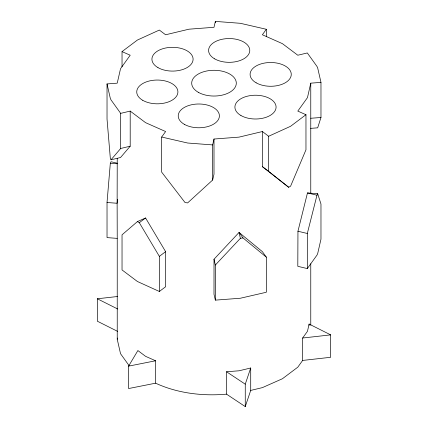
<?xml version="1.0" encoding="UTF-8"?>
<svg xmlns="http://www.w3.org/2000/svg" width="428" height="428" viewBox="0 0 428 428"><rect width="100%" height="100%" fill="white"/><g stroke="black" fill="none" stroke-linecap="round" stroke-linejoin="round"><path stroke-width="0.64" d="M214.021 259.224L214 294.245L215.343 300.135L240.386 298.236L266.323 292.249L266.323 257.142L262.385 251.653L239.043 232.441L214.021 259.224L215.343 265.034L215.343 300.135M297.952 231.243L297.802 266.312L307.315 268.586L316.982 255.109L317.678 253.611L320.973 239.156L320.973 204.049L317.678 193.713L307.47 192.937L297.952 231.243L307.315 233.479L307.315 268.586M129.085 365.619L120.53 353.699L117.235 339.244L117.235 238.38L107.027 237.604L107.027 202.498L110.322 163.239L111.018 161.741L117.363 163.261M117.47 199.271L117.128 203.263L117.235 238.38M117.235 339.244L117.507 338.034M266.323 36.573L266.323 29.286L240.386 23.305L215.343 21.4L214 27.29L188.957 29.195L165.615 34.775L159.35 30.062L137.409 40.039L122.034 51.606L122.034 66.843M122.034 51.606L130.198 55.228L120.53 68.699L117.235 83.16L107.027 83.936L110.322 98.397L111.018 99.895L120.685 113.367L130.198 111.093L145.574 122.665L165.615 131.54L161.677 137.035L161.677 172.142L185.014 202.519L187.614 202.92L212.657 180.028L212.657 144.921L214 139.025L239.043 137.126L262.385 131.54L268.65 136.259L268.65 171.366L288.691 187.282L290.591 186.185L305.966 149.816L305.966 114.709L297.802 111.093L307.47 97.621L310.765 83.16L320.973 82.385L320.973 117.491L317.678 127.828L310.658 128.357M212.657 180.028L214 174.132L214 139.025M302.633 360.44L330.673 357.289L330.673 334.878L309.118 324.055L307.47 331.288L302.633 338.024L302.633 360.44L297.802 367.176L282.426 378.743L262.385 387.624L250.712 390.416L245.26 406.6L226.524 394.156C202.578 396.291 177.534 393.305 155.594 383.183L128.593 388.549L128.593 366.138L137.886 350.548L145.574 356.331L155.594 360.772L155.594 383.183M307.315 233.479L316.982 195.211L317.678 193.713M245.26 406.6L245.26 384.184L250.712 368L239.043 370.792L226.524 371.745L226.524 394.156M266.323 29.286L262.385 34.775L282.426 43.656L297.802 55.228L307.315 52.954L316.982 66.426L317.678 67.924L320.973 82.385M107.027 83.936L107.027 119.043L110.322 158.296L111.018 159.794L120.685 148.473L130.198 146.199L130.198 111.093M130.198 146.199L120.53 157.52L111.018 159.794M215.343 265.034L240.386 238.332L242.986 237.931L266.323 257.142M137.409 221.597L122.034 234.822L122.034 269.929L137.409 281.501L159.35 291.473L165.615 286.76L165.615 251.653L145.574 217.98L137.409 221.597L139.309 222.694L159.35 256.367L159.35 291.473M139.309 222.694L145.574 217.98M305.966 114.709L290.591 126.281L268.65 136.259M159.35 256.367L165.615 251.653M128.593 366.138L155.594 360.772M117.716 331.427L97.327 321.193L97.327 298.776L117.54 296.508M302.633 338.024L330.673 334.878M310.765 118.267L320.973 117.491M212.657 144.921L187.614 143.016L161.677 137.035M110.322 163.239L117.342 163.774M107.027 202.498L117.128 203.263L117.235 158.456M307.47 192.937L316.982 195.211M97.327 298.776L117.716 309.011M226.524 371.745L245.26 384.184M262.385 131.54L262.385 166.647L268.65 171.366M288.691 187.282L262.385 166.647M242.986 237.931L239.043 232.441L240.386 238.332M310.765 83.16L310.765 193.274M310.765 263.76L310.765 325.216M309.118 324.055L309.118 325.376M250.712 368L250.712 390.416M215.343 21.4L215.343 22.727M120.685 113.367L120.685 148.473M198.228 92.266A22.304 12.877 0 0 0 235.544 86.493A22.304 12.877 0 0 0 208.227 70.722A22.304 12.877 0 0 0 198.228 92.266M142.765 100.334A20.587 11.888 0 0 0 177.208 95.005A20.587 11.888 0 0 0 151.994 80.448A20.587 11.888 0 0 0 142.765 100.334M214.626 58.845A20.587 11.888 0 0 0 249.075 53.516A20.587 11.888 0 0 0 223.86 38.953A20.587 11.888 0 0 0 214.626 58.845M184.254 124.286A20.587 11.888 0 0 0 218.703 118.957A20.587 11.888 0 0 0 193.483 104.4A20.587 11.888 0 0 0 184.254 124.286M256.121 82.797A20.587 11.888 0 0 0 290.564 77.468A20.587 11.888 0 0 0 265.349 62.911A20.587 11.888 0 0 0 256.121 82.797M240.932 115.517A20.587 11.888 0 0 0 275.381 110.189A20.587 11.888 0 0 0 250.161 95.631A20.587 11.888 0 0 0 240.932 115.517M157.948 67.608A20.587 11.888 0 0 0 192.397 62.279A20.587 11.888 0 0 0 167.182 47.722A20.587 11.888 0 0 0 157.948 67.608"/></g></svg>
